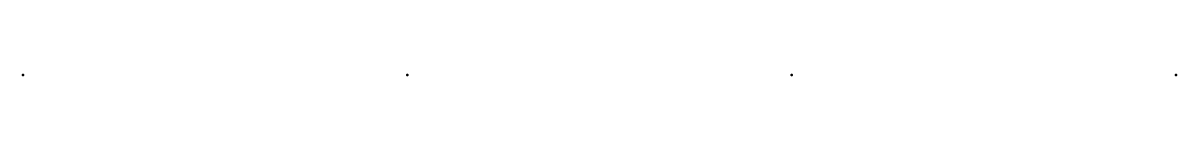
# Model space of a CAD drawing. Header units: millimetres. Extents: x 0 to 47.6, y 0 to 0.
import ezdxf

# ---------------------------------------------------------------- set-up
doc = ezdxf.new("R2010")
doc.units = ezdxf.units.MM
doc.layers.add('ConnectionPoints', color=7, linetype='Continuous', lineweight=50)

msp = doc.modelspace()

# ---------------------------------------------------------------- linework, layer by layer
at = {"layer": 'ConnectionPoints'}
for p in [(0, 0), (15.875, 0), (15.875, 0), (31.75, 0), (47.625, 0), (47.625, 0)]:
    msp.add_point(p, dxfattribs=at)

doc.saveas('drawing.dxf')
